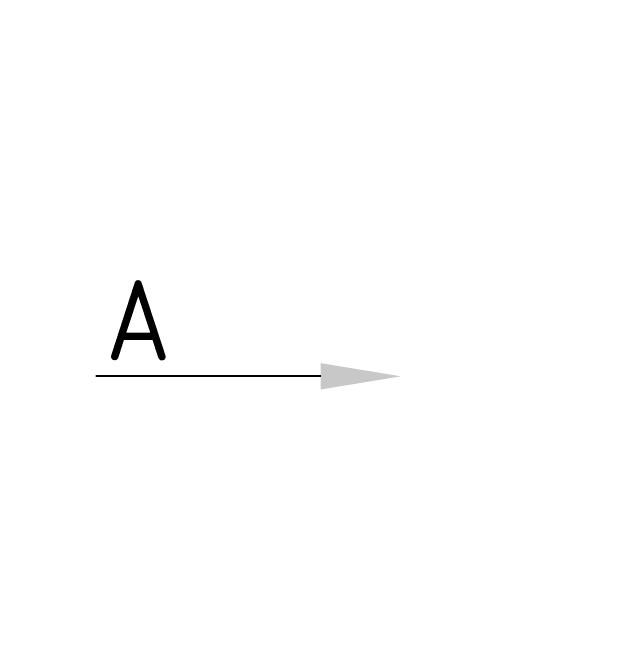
# Model space of a CAD drawing. Header units: millimetres. Extents: x 0 to 420, y 0 to 297.
# Drawn here: x 165.29 to 194.86, y 201.58 to 233.04 of the extents above; entities that cross this region are included whole.
import ezdxf
from ezdxf import colors
from ezdxf.entities.mleader import LeaderData, LeaderLine
from ezdxf.math import Vec2, Vec3

# ---------------------------------------------------------------- set-up
doc = ezdxf.new("R2010")
doc.units = ezdxf.units.MM
doc.header["$PDSIZE"] = -1
doc.styles.add('СПДС', font='isocpeur.ttf', dxfattribs={"width": 0.9})
doc.dimstyles.new('ISO-25', dxfattribs={"dimtxt": 2.5, "dimasz": 2.5, "dimexe": 1.25, "dimexo": 0.625, "dimtad": 1, "dimtxsty": 'Standard', "dimcen": 2.5, "dimadec": 0, "dimazin": 0, "dimtfac": 1, "dimtmove": 0, "dimatfit": 3, "dimfxl": 1, "dimarcsym": 0})

# ---------------------------------------------------------------- blocks, each defined once
blk = doc.blocks.new('*D34')
at = {"color": 0, "lineweight": -2, "transparency": 16777216}
for p, q in [((195.821, 201.587), (195.821, 262.811)), ((200.666, 222.799), (200.666, 262.811)), ((193.321, 261.811), (165.293, 261.811)), ((200.666, 261.811), (195.821, 261.811)), ((203.166, 261.811), (205.666, 261.811))]:
    blk.add_line(p, q, dxfattribs=at)
at = {"color": 0, "transparency": 16777216}
for points in [[(193.321, 262.228), (193.321, 261.394), (195.821, 261.811)], [(203.166, 262.228), (203.166, 261.394), (200.666, 261.811)]]:
    blk.add_solid(points, dxfattribs=at)
at = {"layer": 'Defpoints', "color": 0, "transparency": 16777216}
for p in [(200.666, 261.811), (200.666, 222.789), (195.821, 201.577)]:
    blk.add_point(p, dxfattribs=at)
at = {"color": 0, "transparency": 16777216, "insert": (175.774, 266.911), "char_height": 3.5, "attachment_point": 5, "style": 'СПДС'}
blk.add_mtext('4,84max', dxfattribs=at)

msp = doc.modelspace()

# ---------------------------------------------------------------- dimensions: what is measured, and where the dimension line sits
dim = msp.add_linear_dim(base=(200.6655, 261.8111), p1=(195.8212, 201.5767), p2=(200.6655, 222.7891), text='<>max', dimstyle='ISO-25', override={"dimtxt": 3.5, "dimexe": 1, "dimexo": 0.01, "dimgap": 3, "dimtih": 1, "dimtoh": 1, "dimzin": 0, "dimtxsty": 'СПДС', "dimadec": 2, "dimtdec": 3, "dimtzin": 0})
dim.commit()
dim.dimension.update_dxf_attribs({"geometry": '*D34', "text_midpoint": (175.7738, 261.8111), "dimtype": 160})

# ---------------------------------------------------------------- leaders
ml = msp.add_multileader_mtext('Standard')
ml.set_content('А', color=256, style='СПДС')
ml.set_leader_properties()
ml.build(insert=Vec2(0, 0))
ml.multileader.update_dxf_attribs({"text_left_attachment_type": 6, "text_right_attachment_type": 6, "dogleg_length": 0.36})
ctx = ml.context
ctx.base_point, ctx.plane_origin = Vec3(167.944, 214.896), Vec3(184.66, 214.896)
ctx.left_attachment, ctx.right_attachment, ctx.text_align_type = 6, 6, 2
notes = []
notes.append((ctx, [(0, (1, 1, 0), (174.824, 214.896), (-1, 0), 0.36, [(0, [(184.66, 214.896)], 0, [])])]))
ctx.mtext.insert, ctx.mtext.text_direction, ctx.mtext.alignment, ctx.mtext.flow_direction, ctx.mtext.extrusion = Vec3(169.944, 219.696), Vec3(-1, 0), 3, 5, Vec3(0, 0, -1)
for ctx, leaders in notes:
    for number, flags, end, landing, length, lines in leaders:
        leader = LeaderData()
        leader.index, (leader.has_last_leader_line, leader.has_dogleg_vector, leader.attachment_direction) = number, flags
        leader.last_leader_point, leader.dogleg_vector, leader.dogleg_length = Vec3(end), Vec3(landing), length
        for number, points, colour, breaks in lines:
            line = LeaderLine()
            line.index, line.vertices, line.color, line.breaks = number, Vec3.list(points), colors.encode_raw_color(colour), breaks
            leader.lines.append(line)
        ctx.leaders.append(leader)

doc.saveas('drawing.dxf')
